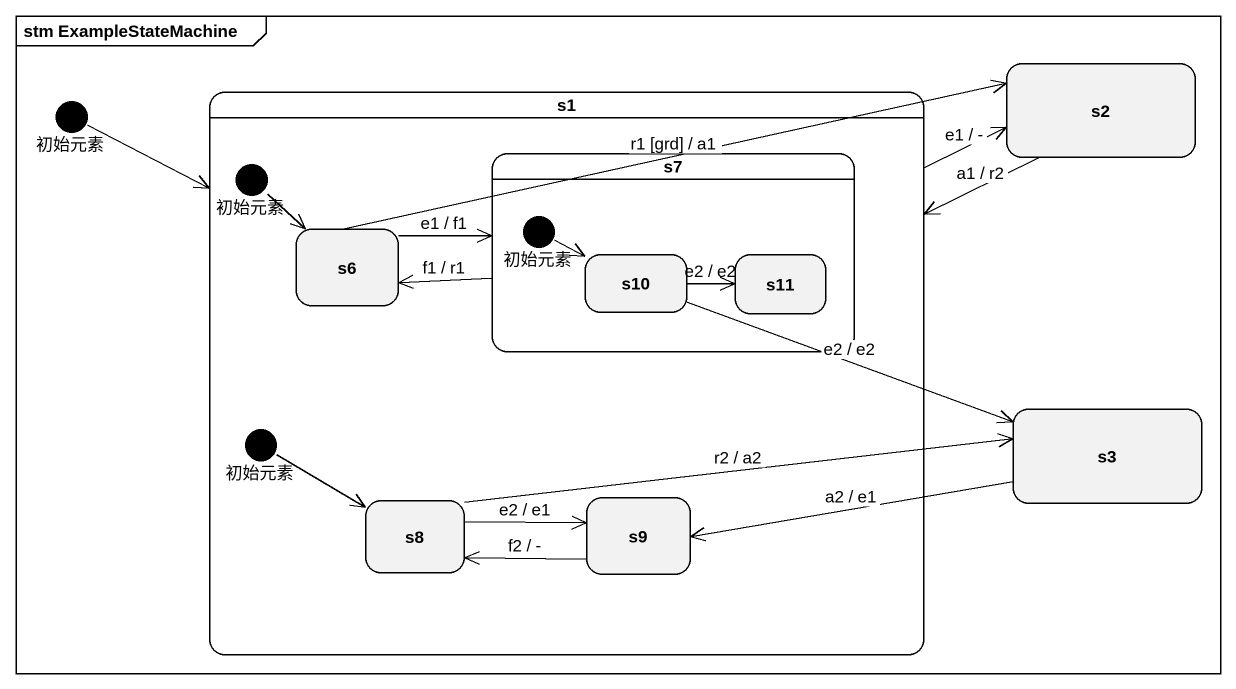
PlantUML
@startuml
mainframe stm ExampleStateMachine
hide empty description
state 初始元素 <<start>>
state s1 {
  state "初始元素" as 初始元素_2 <<start>>
  state s7 {
    state "初始元素" as 初始元素_3 <<start>>
    state s10
    state s11
  }
  state s6
  state "初始元素" as 初始元素_4 <<start>>
  state s8
  state s9
}
state s2
state s3
初始元素 -right-> s1
s1 -right-> s2 : e1 / -
s2 -left-> s1 : a1 / r2
初始元素_2 --> s6
s7 -left-> s6 : f1 / r1
s6 -right-> s2 : r1 [grd] / a1
s6 -right-> s7 : e1 / f1
初始元素_3 -right-> s10
s10 -right-> s11 : e2 / e2
s10 -right-> s3 : e2 / e2
s3 -left-> s9 : a2 / e1
初始元素_4 -right-> s8
s8 -right-> s3 : r2 / a2
s8 -right-> s9 : e2 / e1
s9 -left-> s8 : f2 / -
@enduml
